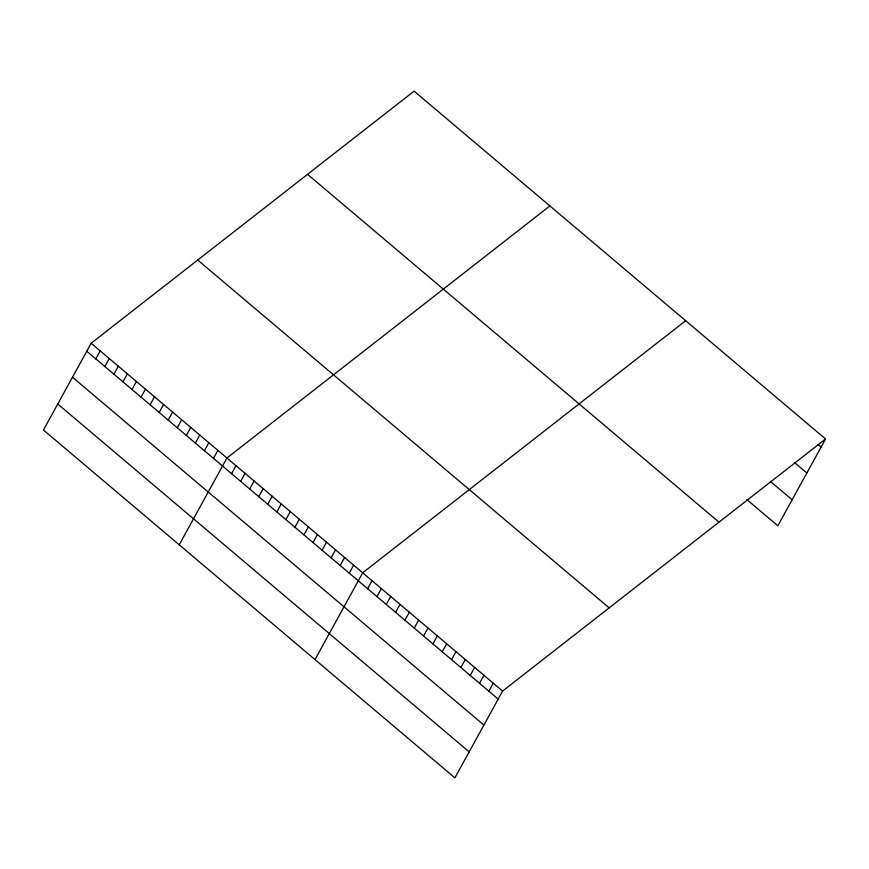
<?xml version="1.0" encoding="UTF-8"?>
<svg xmlns="http://www.w3.org/2000/svg" width="869" height="869" viewBox="0 0 869 869"><rect width="100%" height="100%" fill="white"/><g stroke="black" fill="none" stroke-linecap="round" stroke-linejoin="round"><path stroke-width="1.3" d="M91.158 343.233L43.45 430.014L454.889 777.853L502.597 691.061L825.55 438.986L414.111 91.147L91.158 343.233L502.597 691.061M95.807 358.897L100.217 350.88M104.856 366.544L109.266 358.539M113.915 374.202L118.314 366.186M122.963 381.849L127.363 373.844M132.012 389.508L136.422 381.491M141.06 397.155L145.471 389.149M150.12 404.813L154.519 396.796M159.168 412.46L163.578 404.454M168.217 420.118L172.627 412.102M177.276 427.765L181.675 419.76M186.324 435.423L190.724 427.407M195.373 443.071L199.783 435.054M204.421 450.718L208.832 442.712M213.481 458.376L217.88 450.359M179.22 544.798L226.939 458.017L549.892 205.931M231.578 473.681L235.988 465.665M240.637 481.328L245.036 473.323M249.685 488.986L254.085 480.97M258.734 496.633L263.144 488.628M267.782 504.292L272.193 496.275M276.842 511.939L281.241 503.933M285.89 519.597L290.3 511.58M294.939 527.244L299.349 519.238M303.998 534.902L308.397 526.886M313.046 542.549L317.446 534.544M322.095 550.207L326.505 542.191M331.143 557.855L335.553 549.849M340.203 565.513L344.602 557.496M349.251 573.16L353.661 565.143M315.002 659.582L362.71 572.801L685.663 320.715M367.63 588.693L372.03 580.688M376.95 596.579L381.361 588.574M386.281 604.466L390.681 596.449M395.601 612.352L400.012 604.335M404.932 620.238L409.332 612.221M414.263 628.113L418.662 620.108M423.583 635.999L427.993 627.994M432.914 643.886L437.313 635.88M442.234 651.772L446.644 643.755M451.565 659.658L455.964 651.641M460.885 667.544L465.295 659.528M470.216 675.419L474.615 667.414M479.536 683.306L483.946 675.3M488.867 691.192L493.266 683.175M825.55 438.986L777.842 525.767L746.753 499.49M818.033 444.363L821.151 446.992M794.418 462.482L806.856 472.986M770.369 481.372L792.126 499.773M307.539 174.332L718.978 522.171M197.741 260.048L609.169 607.876M86.759 351.239L498.187 699.078M72.464 377.233L483.903 725.072M57.745 404.02L469.173 751.859"/></g></svg>
